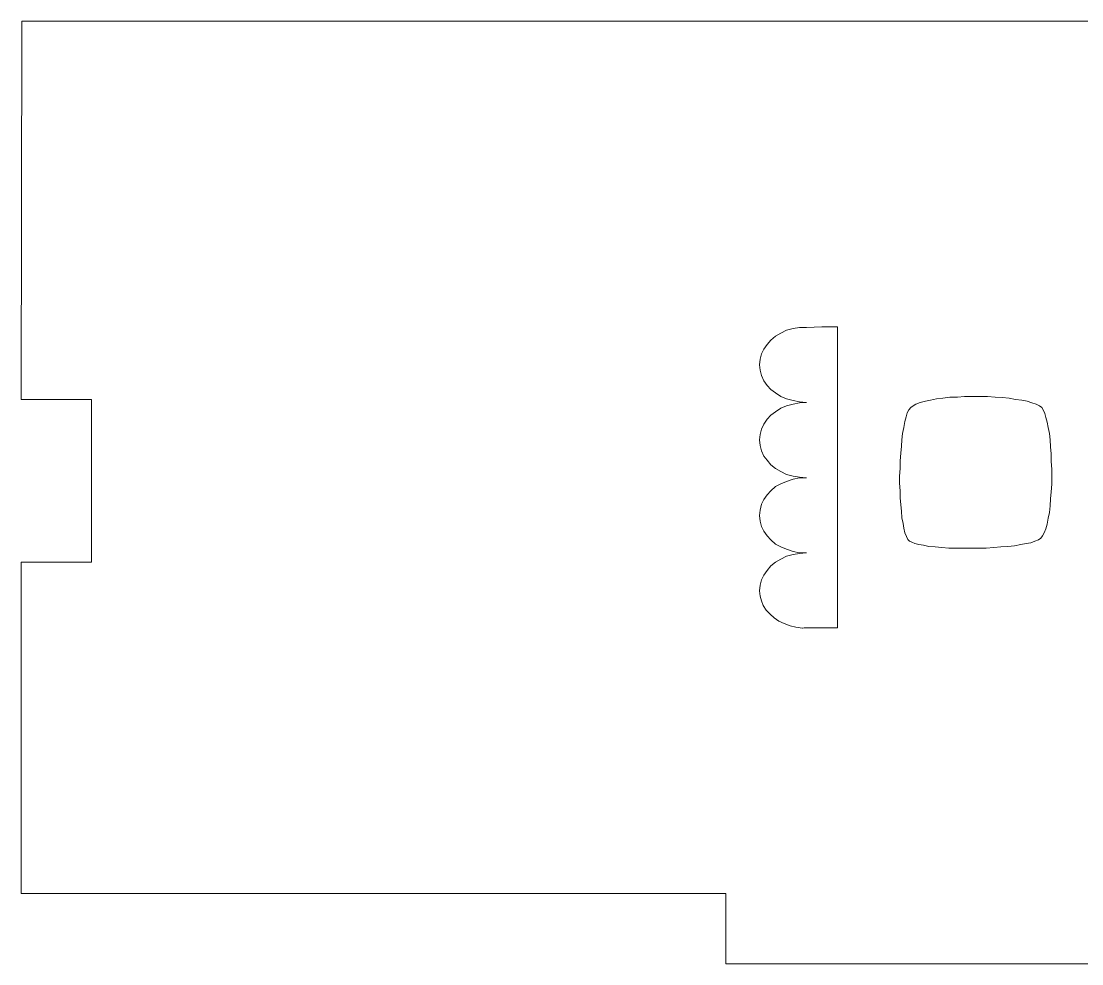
# Model space of a CAD drawing. Header units: centimetres. Extents: x -23.7 to 23.7, y -11.9 to 11.9.
# Drawn here: x 11.5 to 17.59, y -5.29 to 0.12 of the extents above; entities that cross this region are included whole.
import ezdxf

# ---------------------------------------------------------------- set-up
doc = ezdxf.new("R2010")
doc.units = ezdxf.units.CM
doc.header["$MEASUREMENT"] = 0
doc.layers.add('layer 1', color=7, linetype='Continuous')

msp = doc.modelspace()

# ---------------------------------------------------------------- linework, layer by layer
at = {"layer": 'layer 1', "color": 250, "lineweight": 9}
for points, knots in [([(19.57814, -4.89076), (19.57814, -4.89076), (19.57814, -5.29412), (19.57814, -5.29412), (19.57814, -5.29412), (19.57814, -5.29412), (15.54454, -5.29412), (15.54454, -5.29412), (15.54454, -5.29412), (15.54454, -5.29412), (15.54454, -4.89076), (15.54454, -4.89076), (15.54454, -4.89076), (15.54454, -4.89076), (11.50084, -4.89076), (11.50084, -4.89076), (11.50084, -4.89076), (11.50084, -4.89076), (11.50084, -2.98825), (11.50084, -2.98825), (11.50084, -2.98825), (11.50084, -2.98825), (11.9042, -2.98825), (11.9042, -2.98825), (11.9042, -2.98825), (11.9042, -2.98825), (11.9042, -2.0538), (11.9042, -2.0538), (11.9042, -2.0538), (11.9042, -2.0538), (11.50084, -2.0538), (11.50084, -2.0538), (11.50084, -2.0538), (11.50084, -2.0538), (11.5042, 0.11765), (11.5042, 0.11765), (11.5042, 0.11765), (11.5042, 0.11765), (23.60168, 0.11765), (23.60168, 0.11765), (23.60168, 0.11765), (23.60168, 0.11765), (23.59832, -2.0538), (23.59832, -2.0538), (23.59832, -2.0538), (23.59832, -2.0538), (23.19494, -2.0538), (23.19494, -2.0538), (23.19494, -2.0538), (23.19494, -2.0538), (23.19494, -2.98489), (23.19494, -2.98489), (23.19494, -2.98489), (23.19494, -2.98489), (23.59832, -2.98825), (23.59832, -2.98825), (23.59832, -2.98825), (23.59832, -2.98825), (23.59832, -4.89076), (23.59832, -4.89076), (23.59832, -4.89076), (23.59832, -4.89076), (19.57814, -4.89076), (19.57814, -4.89076)], [0, 0, 0, 0, 0.0588235, 0.0588235, 0.0588235, 0.0588235, 0.1176471, 0.1176471, 0.1176471, 0.1176471, 0.1764706, 0.1764706, 0.1764706, 0.1764706, 0.2352941, 0.2352941, 0.2352941, 0.2352941, 0.2941176, 0.2941176, 0.2941176, 0.2941176, 0.3529412, 0.3529412, 0.3529412, 0.3529412, 0.4117647, 0.4117647, 0.4117647, 0.4117647, 0.4705882, 0.4705882, 0.4705882, 0.4705882, 0.5294118, 0.5294118, 0.5294118, 0.5294118, 0.5882353, 0.5882353, 0.5882353, 0.5882353, 0.6470588, 0.6470588, 0.6470588, 0.6470588, 0.7058824, 0.7058824, 0.7058824, 0.7058824, 0.7647059, 0.7647059, 0.7647059, 0.7647059, 0.8235294, 0.8235294, 0.8235294, 0.8235294, 0.8823529, 0.8823529, 0.8823529, 0.8823529, 1, 1, 1, 1]), ([(16.18655, -1.63697), (16.18655, -1.63697), (16.18655, -3.36471), (16.18655, -3.36471), (16.18655, -3.36471), (16.18655, -3.36471), (15.99496, -3.36471), (15.99496, -3.36471), (15.99496, -3.36471), (15.99496, -3.36471), (15.99496, -3.36471), (15.99496, -3.36471), (15.99496, -3.36471), (15.99496, -3.36471), (15.98823, -3.36807), (15.98823, -3.36807), (15.98823, -3.36807), (15.98823, -3.36807), (15.98487, -3.36807), (15.98487, -3.36807), (15.98487, -3.36807), (15.98487, -3.36807), (15.98487, -3.36807), (15.98487, -3.36807), (15.98487, -3.36807), (15.98487, -3.36807), (15.94788, -3.36136), (15.94788, -3.36136), (15.94788, -3.36136), (15.94788, -3.36136), (15.91428, -3.35462), (15.91428, -3.35462), (15.91428, -3.35462), (15.91428, -3.35462), (15.88067, -3.34118), (15.88067, -3.34118), (15.88067, -3.34118), (15.88067, -3.34118), (15.85042, -3.32773), (15.85042, -3.32773), (15.85042, -3.32773), (15.85042, -3.32773), (15.82353, -3.30758), (15.82353, -3.30758), (15.82353, -3.30758), (15.82353, -3.30758), (15.8, -3.2874), (15.8, -3.2874), (15.8, -3.2874), (15.8, -3.2874), (15.77647, -3.26387), (15.77647, -3.26387), (15.77647, -3.26387), (15.77647, -3.26387), (15.75966, -3.23697), (15.75966, -3.23697), (15.75966, -3.23697), (15.75966, -3.23697), (15.74958, -3.21008), (15.74958, -3.21008), (15.74958, -3.21008), (15.74958, -3.21008), (15.74286, -3.18319), (15.74286, -3.18319), (15.74286, -3.18319), (15.74286, -3.18319), (15.73949, -3.15294), (15.73949, -3.15294), (15.73949, -3.15294), (15.73949, -3.15294), (15.73949, -3.15294), (15.73949, -3.15294), (15.73949, -3.15294), (15.73949, -3.15294), (15.74286, -3.11934), (15.74286, -3.11934), (15.74286, -3.11934), (15.74286, -3.11934), (15.74958, -3.08909), (15.74958, -3.08909), (15.74958, -3.08909), (15.74958, -3.08909), (15.76302, -3.0622), (15.76302, -3.0622), (15.76302, -3.0622), (15.76302, -3.0622), (15.78319, -3.03531), (15.78319, -3.03531), (15.78319, -3.03531), (15.78319, -3.03531), (15.80336, -3.00842), (15.80336, -3.00842), (15.80336, -3.00842), (15.80336, -3.00842), (15.83024, -2.98825), (15.83024, -2.98825), (15.83024, -2.98825), (15.83024, -2.98825), (15.8605, -2.97143), (15.8605, -2.97143), (15.8605, -2.97143), (15.8605, -2.97143), (15.89412, -2.95462), (15.89412, -2.95462), (15.89412, -2.95462), (15.89412, -2.95462), (15.93109, -2.94454), (15.93109, -2.94454), (15.93109, -2.94454), (15.93109, -2.94454), (15.96807, -2.93782), (15.96807, -2.93782), (15.96807, -2.93782), (15.96807, -2.93782), (16.0084, -2.93447), (16.0084, -2.93447), (16.0084, -2.93447), (16.0084, -2.93447), (16.0084, -2.93447), (16.0084, -2.93447), (16.0084, -2.93447), (16.0084, -2.93447), (15.96807, -2.93447), (15.96807, -2.93447), (15.96807, -2.93447), (15.96807, -2.93447), (15.93109, -2.92773), (15.93109, -2.92773), (15.93109, -2.92773), (15.93109, -2.92773), (15.89412, -2.91429), (15.89412, -2.91429), (15.89412, -2.91429), (15.89412, -2.91429), (15.8605, -2.90084), (15.8605, -2.90084), (15.8605, -2.90084), (15.8605, -2.90084), (15.83024, -2.88405), (15.83024, -2.88405), (15.83024, -2.88405), (15.83024, -2.88405), (15.80336, -2.8605), (15.80336, -2.8605), (15.80336, -2.8605), (15.80336, -2.8605), (15.78319, -2.83697), (15.78319, -2.83697), (15.78319, -2.83697), (15.78319, -2.83697), (15.76302, -2.81008), (15.76302, -2.81008), (15.76302, -2.81008), (15.76302, -2.81008), (15.74958, -2.78319), (15.74958, -2.78319), (15.74958, -2.78319), (15.74958, -2.78319), (15.74286, -2.75294), (15.74286, -2.75294), (15.74286, -2.75294), (15.74286, -2.75294), (15.73949, -2.71934), (15.73949, -2.71934), (15.73949, -2.71934), (15.73949, -2.71934), (15.73949, -2.71934), (15.73949, -2.71934), (15.73949, -2.71934), (15.73949, -2.71934), (15.74286, -2.68909), (15.74286, -2.68909), (15.74286, -2.68909), (15.74286, -2.68909), (15.74958, -2.65546), (15.74958, -2.65546), (15.74958, -2.65546), (15.74958, -2.65546), (15.76302, -2.62857), (15.76302, -2.62857), (15.76302, -2.62857), (15.76302, -2.62857), (15.78319, -2.60168), (15.78319, -2.60168), (15.78319, -2.60168), (15.78319, -2.60168), (15.80336, -2.57815), (15.80336, -2.57815), (15.80336, -2.57815), (15.80336, -2.57815), (15.83024, -2.55464), (15.83024, -2.55464), (15.83024, -2.55464), (15.83024, -2.55464), (15.8605, -2.53782), (15.8605, -2.53782), (15.8605, -2.53782), (15.8605, -2.53782), (15.89412, -2.52437), (15.89412, -2.52437), (15.89412, -2.52437), (15.89412, -2.52437), (15.93109, -2.51092), (15.93109, -2.51092), (15.93109, -2.51092), (15.93109, -2.51092), (15.96807, -2.50422), (15.96807, -2.50422), (15.96807, -2.50422), (15.96807, -2.50422), (16.0084, -2.50422), (16.0084, -2.50422), (16.0084, -2.50422), (16.0084, -2.50422), (16.0084, -2.50422), (16.0084, -2.50422), (16.0084, -2.50422), (16.0084, -2.50422), (15.96807, -2.50084), (15.96807, -2.50084), (15.96807, -2.50084), (15.96807, -2.50084), (15.93109, -2.49412), (15.93109, -2.49412), (15.93109, -2.49412), (15.93109, -2.49412), (15.89412, -2.48405), (15.89412, -2.48405), (15.89412, -2.48405), (15.89412, -2.48405), (15.8605, -2.46723), (15.8605, -2.46723), (15.8605, -2.46723), (15.8605, -2.46723), (15.83024, -2.45043), (15.83024, -2.45043), (15.83024, -2.45043), (15.83024, -2.45043), (15.80336, -2.43027), (15.80336, -2.43027), (15.80336, -2.43027), (15.80336, -2.43027), (15.78319, -2.40337), (15.78319, -2.40337), (15.78319, -2.40337), (15.78319, -2.40337), (15.76302, -2.37983), (15.76302, -2.37983), (15.76302, -2.37983), (15.76302, -2.37983), (15.74958, -2.34959), (15.74958, -2.34959), (15.74958, -2.34959), (15.74958, -2.34959), (15.74286, -2.31934), (15.74286, -2.31934), (15.74286, -2.31934), (15.74286, -2.31934), (15.73949, -2.28571), (15.73949, -2.28571), (15.73949, -2.28571), (15.73949, -2.28571), (15.73949, -2.28571), (15.73949, -2.28571), (15.73949, -2.28571), (15.73949, -2.28571), (15.74286, -2.25546), (15.74286, -2.25546), (15.74286, -2.25546), (15.74286, -2.25546), (15.74958, -2.22521), (15.74958, -2.22521), (15.74958, -2.22521), (15.74958, -2.22521), (15.76302, -2.19496), (15.76302, -2.19496), (15.76302, -2.19496), (15.76302, -2.19496), (15.78319, -2.16807), (15.78319, -2.16807), (15.78319, -2.16807), (15.78319, -2.16807), (15.80336, -2.14454), (15.80336, -2.14454), (15.80336, -2.14454), (15.80336, -2.14454), (15.83024, -2.12437), (15.83024, -2.12437), (15.83024, -2.12437), (15.83024, -2.12437), (15.8605, -2.10422), (15.8605, -2.10422), (15.8605, -2.10422), (15.8605, -2.10422), (15.89412, -2.09076), (15.89412, -2.09076), (15.89412, -2.09076), (15.89412, -2.09076), (15.93109, -2.08069), (15.93109, -2.08069), (15.93109, -2.08069), (15.93109, -2.08069), (15.96807, -2.07395), (15.96807, -2.07395), (15.96807, -2.07395), (15.96807, -2.07395), (16.0084, -2.07059), (16.0084, -2.07059), (16.0084, -2.07059), (16.0084, -2.07059), (16.0084, -2.07059), (16.0084, -2.07059), (16.0084, -2.07059), (16.0084, -2.07059), (15.96807, -2.06723), (15.96807, -2.06723), (15.96807, -2.06723), (15.96807, -2.06723), (15.93109, -2.0605), (15.93109, -2.0605), (15.93109, -2.0605), (15.93109, -2.0605), (15.89412, -2.05043), (15.89412, -2.05043), (15.89412, -2.05043), (15.89412, -2.05043), (15.8605, -2.03697), (15.8605, -2.03697), (15.8605, -2.03697), (15.8605, -2.03697), (15.83024, -2.01681), (15.83024, -2.01681), (15.83024, -2.01681), (15.83024, -2.01681), (15.80336, -1.99665), (15.80336, -1.99665), (15.80336, -1.99665), (15.80336, -1.99665), (15.78319, -1.97312), (15.78319, -1.97312), (15.78319, -1.97312), (15.78319, -1.97312), (15.76302, -1.94623), (15.76302, -1.94623), (15.76302, -1.94623), (15.76302, -1.94623), (15.74958, -1.91598), (15.74958, -1.91598), (15.74958, -1.91598), (15.74958, -1.91598), (15.74286, -1.88571), (15.74286, -1.88571), (15.74286, -1.88571), (15.74286, -1.88571), (15.73949, -1.85546), (15.73949, -1.85546), (15.73949, -1.85546), (15.73949, -1.85546), (15.73949, -1.85546), (15.73949, -1.85546), (15.73949, -1.85546), (15.73949, -1.85546), (15.74286, -1.82185), (15.74286, -1.82185), (15.74286, -1.82185), (15.74286, -1.82185), (15.74958, -1.7916), (15.74958, -1.7916), (15.74958, -1.7916), (15.74958, -1.7916), (15.76302, -1.76471), (15.76302, -1.76471), (15.76302, -1.76471), (15.76302, -1.76471), (15.78319, -1.73782), (15.78319, -1.73782), (15.78319, -1.73782), (15.78319, -1.73782), (15.80336, -1.71429), (15.80336, -1.71429), (15.80336, -1.71429), (15.80336, -1.71429), (15.83024, -1.69076), (15.83024, -1.69076), (15.83024, -1.69076), (15.83024, -1.69076), (15.8605, -1.67395), (15.8605, -1.67395), (15.8605, -1.67395), (15.8605, -1.67395), (15.89412, -1.65714), (15.89412, -1.65714), (15.89412, -1.65714), (15.89412, -1.65714), (15.93109, -1.64706), (15.93109, -1.64706), (15.93109, -1.64706), (15.93109, -1.64706), (15.96807, -1.64034), (15.96807, -1.64034), (15.96807, -1.64034), (15.96807, -1.64034), (16.0084, -1.64034), (16.0084, -1.64034), (16.0084, -1.64034), (16.0084, -1.64034), (16.0084, -1.64034), (16.0084, -1.64034), (16.0084, -1.64034), (16.0084, -1.64034), (16.0958, -1.63697), (16.0958, -1.63697), (16.0958, -1.63697), (16.0958, -1.63697), (16.18655, -1.63697), (16.18655, -1.63697)], [0, 0, 0, 0, 0.0095238, 0.0095238, 0.0095238, 0.0095238, 0.0190476, 0.0190476, 0.0190476, 0.0190476, 0.0285714, 0.0285714, 0.0285714, 0.0285714, 0.0380952, 0.0380952, 0.0380952, 0.0380952, 0.047619, 0.047619, 0.047619, 0.047619, 0.0571429, 0.0571429, 0.0571429, 0.0571429, 0.0666667, 0.0666667, 0.0666667, 0.0666667, 0.0761905, 0.0761905, 0.0761905, 0.0761905, 0.0857143, 0.0857143, 0.0857143, 0.0857143, 0.0952381, 0.0952381, 0.0952381, 0.0952381, 0.1047619, 0.1047619, 0.1047619, 0.1047619, 0.1142857, 0.1142857, 0.1142857, 0.1142857, 0.1238095, 0.1238095, 0.1238095, 0.1238095, 0.1333333, 0.1333333, 0.1333333, 0.1333333, 0.1428571, 0.1428571, 0.1428571, 0.1428571, 0.152381, 0.152381, 0.152381, 0.152381, 0.1619048, 0.1619048, 0.1619048, 0.1619048, 0.1714286, 0.1714286, 0.1714286, 0.1714286, 0.1809524, 0.1809524, 0.1809524, 0.1809524, 0.1904762, 0.1904762, 0.1904762, 0.1904762, 0.2, 0.2, 0.2, 0.2, 0.2095238, 0.2095238, 0.2095238, 0.2095238, 0.2190476, 0.2190476, 0.2190476, 0.2190476, 0.2285714, 0.2285714, 0.2285714, 0.2285714, 0.2380952, 0.2380952, 0.2380952, 0.2380952, 0.247619, 0.247619, 0.247619, 0.247619, 0.2571429, 0.2571429, 0.2571429, 0.2571429, 0.2666667, 0.2666667, 0.2666667, 0.2666667, 0.2761905, 0.2761905, 0.2761905, 0.2761905, 0.2857143, 0.2857143, 0.2857143, 0.2857143, 0.2952381, 0.2952381, 0.2952381, 0.2952381, 0.3047619, 0.3047619, 0.3047619, 0.3047619, 0.3142857, 0.3142857, 0.3142857, 0.3142857, 0.3238095, 0.3238095, 0.3238095, 0.3238095, 0.3333333, 0.3333333, 0.3333333, 0.3333333, 0.3428571, 0.3428571, 0.3428571, 0.3428571, 0.352381, 0.352381, 0.352381, 0.352381, 0.3619048, 0.3619048, 0.3619048, 0.3619048, 0.3714286, 0.3714286, 0.3714286, 0.3714286, 0.3809524, 0.3809524, 0.3809524, 0.3809524, 0.3904762, 0.3904762, 0.3904762, 0.3904762, 0.4, 0.4, 0.4, 0.4, 0.4095238, 0.4095238, 0.4095238, 0.4095238, 0.4190476, 0.4190476, 0.4190476, 0.4190476, 0.4285714, 0.4285714, 0.4285714, 0.4285714, 0.4380952, 0.4380952, 0.4380952, 0.4380952, 0.447619, 0.447619, 0.447619, 0.447619, 0.4571429, 0.4571429, 0.4571429, 0.4571429, 0.4666667, 0.4666667, 0.4666667, 0.4666667, 0.4761905, 0.4761905, 0.4761905, 0.4761905, 0.4857143, 0.4857143, 0.4857143, 0.4857143, 0.4952381, 0.4952381, 0.4952381, 0.4952381, 0.5047619, 0.5047619, 0.5047619, 0.5047619, 0.5142857, 0.5142857, 0.5142857, 0.5142857, 0.5238095, 0.5238095, 0.5238095, 0.5238095, 0.5333333, 0.5333333, 0.5333333, 0.5333333, 0.5428571, 0.5428571, 0.5428571, 0.5428571, 0.552381, 0.552381, 0.552381, 0.552381, 0.5619048, 0.5619048, 0.5619048, 0.5619048, 0.5714286, 0.5714286, 0.5714286, 0.5714286, 0.5809524, 0.5809524, 0.5809524, 0.5809524, 0.5904762, 0.5904762, 0.5904762, 0.5904762, 0.6, 0.6, 0.6, 0.6, 0.6095238, 0.6095238, 0.6095238, 0.6095238, 0.6190476, 0.6190476, 0.6190476, 0.6190476, 0.6285714, 0.6285714, 0.6285714, 0.6285714, 0.6380952, 0.6380952, 0.6380952, 0.6380952, 0.647619, 0.647619, 0.647619, 0.647619, 0.6571429, 0.6571429, 0.6571429, 0.6571429, 0.6666667, 0.6666667, 0.6666667, 0.6666667, 0.6761905, 0.6761905, 0.6761905, 0.6761905, 0.6857143, 0.6857143, 0.6857143, 0.6857143, 0.6952381, 0.6952381, 0.6952381, 0.6952381, 0.7047619, 0.7047619, 0.7047619, 0.7047619, 0.7142857, 0.7142857, 0.7142857, 0.7142857, 0.7238095, 0.7238095, 0.7238095, 0.7238095, 0.7333333, 0.7333333, 0.7333333, 0.7333333, 0.7428571, 0.7428571, 0.7428571, 0.7428571, 0.752381, 0.752381, 0.752381, 0.752381, 0.7619048, 0.7619048, 0.7619048, 0.7619048, 0.7714286, 0.7714286, 0.7714286, 0.7714286, 0.7809524, 0.7809524, 0.7809524, 0.7809524, 0.7904762, 0.7904762, 0.7904762, 0.7904762, 0.8, 0.8, 0.8, 0.8, 0.8095238, 0.8095238, 0.8095238, 0.8095238, 0.8190476, 0.8190476, 0.8190476, 0.8190476, 0.8285714, 0.8285714, 0.8285714, 0.8285714, 0.8380952, 0.8380952, 0.8380952, 0.8380952, 0.847619, 0.847619, 0.847619, 0.847619, 0.8571429, 0.8571429, 0.8571429, 0.8571429, 0.8666667, 0.8666667, 0.8666667, 0.8666667, 0.8761905, 0.8761905, 0.8761905, 0.8761905, 0.8857143, 0.8857143, 0.8857143, 0.8857143, 0.8952381, 0.8952381, 0.8952381, 0.8952381, 0.9047619, 0.9047619, 0.9047619, 0.9047619, 0.9142857, 0.9142857, 0.9142857, 0.9142857, 0.9238095, 0.9238095, 0.9238095, 0.9238095, 0.9333333, 0.9333333, 0.9333333, 0.9333333, 0.9428571, 0.9428571, 0.9428571, 0.9428571, 0.952381, 0.952381, 0.952381, 0.952381, 0.9619048, 0.9619048, 0.9619048, 0.9619048, 0.9714286, 0.9714286, 0.9714286, 0.9714286, 0.9809524, 0.9809524, 0.9809524, 0.9809524, 1, 1, 1, 1]), ([(16.60672, -2.10084), (16.60672, -2.10084), (16.62017, -2.09076), (16.62017, -2.09076), (16.62017, -2.09076), (16.62017, -2.09076), (16.63697, -2.08069), (16.63697, -2.08069), (16.63697, -2.08069), (16.63697, -2.08069), (16.6605, -2.07059), (16.6605, -2.07059), (16.6605, -2.07059), (16.6605, -2.07059), (16.69074, -2.06387), (16.69074, -2.06387), (16.69074, -2.06387), (16.69074, -2.06387), (16.72101, -2.05716), (16.72101, -2.05716), (16.72101, -2.05716), (16.72101, -2.05716), (16.75462, -2.05043), (16.75462, -2.05043), (16.75462, -2.05043), (16.75462, -2.05043), (16.79158, -2.04706), (16.79158, -2.04706), (16.79158, -2.04706), (16.79158, -2.04706), (16.83193, -2.04034), (16.83193, -2.04034), (16.83193, -2.04034), (16.83193, -2.04034), (16.87563, -2.04034), (16.87563, -2.04034), (16.87563, -2.04034), (16.87563, -2.04034), (16.91597, -2.03697), (16.91597, -2.03697), (16.91597, -2.03697), (16.91597, -2.03697), (16.95966, -2.03697), (16.95966, -2.03697), (16.95966, -2.03697), (16.95966, -2.03697), (17.00335, -2.03697), (17.00335, -2.03697), (17.00335, -2.03697), (17.00335, -2.03697), (17.04706, -2.03697), (17.04706, -2.03697), (17.04706, -2.03697), (17.04706, -2.03697), (17.09076, -2.04034), (17.09076, -2.04034), (17.09076, -2.04034), (17.09076, -2.04034), (17.13109, -2.0437), (17.13109, -2.0437), (17.13109, -2.0437), (17.13109, -2.0437), (17.17143, -2.04706), (17.17143, -2.04706), (17.17143, -2.04706), (17.17143, -2.04706), (17.2084, -2.0538), (17.2084, -2.0538), (17.2084, -2.0538), (17.2084, -2.0538), (17.24538, -2.05716), (17.24538, -2.05716), (17.24538, -2.05716), (17.24538, -2.05716), (17.27563, -2.06387), (17.27563, -2.06387), (17.27563, -2.06387), (17.27563, -2.06387), (17.30252, -2.07395), (17.30252, -2.07395), (17.30252, -2.07395), (17.30252, -2.07395), (17.32604, -2.08069), (17.32604, -2.08069), (17.32604, -2.08069), (17.32604, -2.08069), (17.34622, -2.09076), (17.34622, -2.09076), (17.34622, -2.09076), (17.34622, -2.09076), (17.35966, -2.10084), (17.35966, -2.10084), (17.35966, -2.10084), (17.35966, -2.10084), (17.35966, -2.10084), (17.35966, -2.10084), (17.35966, -2.10084), (17.35966, -2.10084), (17.35966, -2.10084), (17.35966, -2.10084), (17.35966, -2.10084), (17.35966, -2.10084), (17.36639, -2.11429), (17.36639, -2.11429), (17.36639, -2.11429), (17.36639, -2.11429), (17.37647, -2.13447), (17.37647, -2.13447), (17.37647, -2.13447), (17.37647, -2.13447), (17.38319, -2.158), (17.38319, -2.158), (17.38319, -2.158), (17.38319, -2.158), (17.38991, -2.18489), (17.38991, -2.18489), (17.38991, -2.18489), (17.38991, -2.18489), (17.39664, -2.21514), (17.39664, -2.21514), (17.39664, -2.21514), (17.39664, -2.21514), (17.40336, -2.24874), (17.40336, -2.24874), (17.40336, -2.24874), (17.40336, -2.24874), (17.40672, -2.28571), (17.40672, -2.28571), (17.40672, -2.28571), (17.40672, -2.28571), (17.41008, -2.32605), (17.41008, -2.32605), (17.41008, -2.32605), (17.41008, -2.32605), (17.41344, -2.36639), (17.41344, -2.36639), (17.41344, -2.36639), (17.41344, -2.36639), (17.41344, -2.41008), (17.41344, -2.41008), (17.41344, -2.41008), (17.41344, -2.41008), (17.41681, -2.4538), (17.41681, -2.4538), (17.41681, -2.4538), (17.41681, -2.4538), (17.41681, -2.49748), (17.41681, -2.49748), (17.41681, -2.49748), (17.41681, -2.49748), (17.41681, -2.54118), (17.41681, -2.54118), (17.41681, -2.54118), (17.41681, -2.54118), (17.41344, -2.58489), (17.41344, -2.58489), (17.41344, -2.58489), (17.41344, -2.58489), (17.41008, -2.62521), (17.41008, -2.62521), (17.41008, -2.62521), (17.41008, -2.62521), (17.40672, -2.66556), (17.40672, -2.66556), (17.40672, -2.66556), (17.40672, -2.66556), (17.40336, -2.70252), (17.40336, -2.70252), (17.40336, -2.70252), (17.40336, -2.70252), (17.39664, -2.73613), (17.39664, -2.73613), (17.39664, -2.73613), (17.39664, -2.73613), (17.38991, -2.76976), (17.38991, -2.76976), (17.38991, -2.76976), (17.38991, -2.76976), (17.38319, -2.79665), (17.38319, -2.79665), (17.38319, -2.79665), (17.38319, -2.79665), (17.37311, -2.82017), (17.37311, -2.82017), (17.37311, -2.82017), (17.37311, -2.82017), (17.36302, -2.83697), (17.36302, -2.83697), (17.36302, -2.83697), (17.36302, -2.83697), (17.35294, -2.85043), (17.35294, -2.85043), (17.35294, -2.85043), (17.35294, -2.85043), (17.35294, -2.85043), (17.35294, -2.85043), (17.35294, -2.85043), (17.35294, -2.85043), (17.35294, -2.85043), (17.35294, -2.85043), (17.35294, -2.85043), (17.35294, -2.85043), (17.33949, -2.8605), (17.33949, -2.8605), (17.33949, -2.8605), (17.33949, -2.8605), (17.31931, -2.86723), (17.31931, -2.86723), (17.31931, -2.86723), (17.31931, -2.86723), (17.2958, -2.87732), (17.2958, -2.87732), (17.2958, -2.87732), (17.2958, -2.87732), (17.26891, -2.88069), (17.26891, -2.88069), (17.26891, -2.88069), (17.26891, -2.88069), (17.23865, -2.8874), (17.23865, -2.8874), (17.23865, -2.8874), (17.23865, -2.8874), (17.20168, -2.89412), (17.20168, -2.89412), (17.20168, -2.89412), (17.20168, -2.89412), (17.1647, -2.89748), (17.1647, -2.89748), (17.1647, -2.89748), (17.1647, -2.89748), (17.12436, -2.90084), (17.12436, -2.90084), (17.12436, -2.90084), (17.12436, -2.90084), (17.08403, -2.90422), (17.08403, -2.90422), (17.08403, -2.90422), (17.08403, -2.90422), (17.04034, -2.90758), (17.04034, -2.90758), (17.04034, -2.90758), (17.04034, -2.90758), (16.99664, -2.90758), (16.99664, -2.90758), (16.99664, -2.90758), (16.99664, -2.90758), (16.95294, -2.90758), (16.95294, -2.90758), (16.95294, -2.90758), (16.95294, -2.90758), (16.90923, -2.90758), (16.90923, -2.90758), (16.90923, -2.90758), (16.90923, -2.90758), (16.86555, -2.90758), (16.86555, -2.90758), (16.86555, -2.90758), (16.86555, -2.90758), (16.82521, -2.90758), (16.82521, -2.90758), (16.82521, -2.90758), (16.82521, -2.90758), (16.78487, -2.90422), (16.78487, -2.90422), (16.78487, -2.90422), (16.78487, -2.90422), (16.7479, -2.90084), (16.7479, -2.90084), (16.7479, -2.90084), (16.7479, -2.90084), (16.71092, -2.89748), (16.71092, -2.89748), (16.71092, -2.89748), (16.71092, -2.89748), (16.68066, -2.89076), (16.68066, -2.89076), (16.68066, -2.89076), (16.68066, -2.89076), (16.65378, -2.8874), (16.65378, -2.8874), (16.65378, -2.8874), (16.65378, -2.8874), (16.63025, -2.88069), (16.63025, -2.88069), (16.63025, -2.88069), (16.63025, -2.88069), (16.61344, -2.87395), (16.61344, -2.87395), (16.61344, -2.87395), (16.61344, -2.87395), (16.6, -2.86723), (16.6, -2.86723), (16.6, -2.86723), (16.6, -2.86723), (16.6, -2.86723), (16.6, -2.86723), (16.6, -2.86723), (16.6, -2.86723), (16.6, -2.86723), (16.6, -2.86723), (16.6, -2.86723), (16.6, -2.86723), (16.5899, -2.85716), (16.5899, -2.85716), (16.5899, -2.85716), (16.5899, -2.85716), (16.58318, -2.84034), (16.58318, -2.84034), (16.58318, -2.84034), (16.58318, -2.84034), (16.57309, -2.82017), (16.57309, -2.82017), (16.57309, -2.82017), (16.57309, -2.82017), (16.56639, -2.79328), (16.56639, -2.79328), (16.56639, -2.79328), (16.56639, -2.79328), (16.56302, -2.76639), (16.56302, -2.76639), (16.56302, -2.76639), (16.56302, -2.76639), (16.5563, -2.73277), (16.5563, -2.73277), (16.5563, -2.73277), (16.5563, -2.73277), (16.55294, -2.69581), (16.55294, -2.69581), (16.55294, -2.69581), (16.55294, -2.69581), (16.54958, -2.65882), (16.54958, -2.65882), (16.54958, -2.65882), (16.54958, -2.65882), (16.54622, -2.61849), (16.54622, -2.61849), (16.54622, -2.61849), (16.54622, -2.61849), (16.54622, -2.57815), (16.54622, -2.57815), (16.54622, -2.57815), (16.54622, -2.57815), (16.54286, -2.53447), (16.54286, -2.53447), (16.54286, -2.53447), (16.54286, -2.53447), (16.54286, -2.49412), (16.54286, -2.49412), (16.54286, -2.49412), (16.54286, -2.49412), (16.54622, -2.45043), (16.54622, -2.45043), (16.54622, -2.45043), (16.54622, -2.45043), (16.54622, -2.40672), (16.54622, -2.40672), (16.54622, -2.40672), (16.54622, -2.40672), (16.54958, -2.36303), (16.54958, -2.36303), (16.54958, -2.36303), (16.54958, -2.36303), (16.55294, -2.3227), (16.55294, -2.3227), (16.55294, -2.3227), (16.55294, -2.3227), (16.5563, -2.28571), (16.5563, -2.28571), (16.5563, -2.28571), (16.5563, -2.28571), (16.55966, -2.24874), (16.55966, -2.24874), (16.55966, -2.24874), (16.55966, -2.24874), (16.56639, -2.21514), (16.56639, -2.21514), (16.56639, -2.21514), (16.56639, -2.21514), (16.57309, -2.18153), (16.57309, -2.18153), (16.57309, -2.18153), (16.57309, -2.18153), (16.57982, -2.15464), (16.57982, -2.15464), (16.57982, -2.15464), (16.57982, -2.15464), (16.58654, -2.13111), (16.58654, -2.13111), (16.58654, -2.13111), (16.58654, -2.13111), (16.59664, -2.11429), (16.59664, -2.11429), (16.59664, -2.11429), (16.59664, -2.11429), (16.60672, -2.10084), (16.60672, -2.10084), (16.60672, -2.10084), (16.60672, -2.10084), (16.60672, -2.10084), (16.60672, -2.10084)], [0, 0, 0, 0, 0.009901, 0.009901, 0.009901, 0.009901, 0.019802, 0.019802, 0.019802, 0.019802, 0.029703, 0.029703, 0.029703, 0.029703, 0.039604, 0.039604, 0.039604, 0.039604, 0.049505, 0.049505, 0.049505, 0.049505, 0.0594059, 0.0594059, 0.0594059, 0.0594059, 0.0693069, 0.0693069, 0.0693069, 0.0693069, 0.0792079, 0.0792079, 0.0792079, 0.0792079, 0.0891089, 0.0891089, 0.0891089, 0.0891089, 0.0990099, 0.0990099, 0.0990099, 0.0990099, 0.1089109, 0.1089109, 0.1089109, 0.1089109, 0.1188119, 0.1188119, 0.1188119, 0.1188119, 0.1287129, 0.1287129, 0.1287129, 0.1287129, 0.1386139, 0.1386139, 0.1386139, 0.1386139, 0.1485149, 0.1485149, 0.1485149, 0.1485149, 0.1584158, 0.1584158, 0.1584158, 0.1584158, 0.1683168, 0.1683168, 0.1683168, 0.1683168, 0.1782178, 0.1782178, 0.1782178, 0.1782178, 0.1881188, 0.1881188, 0.1881188, 0.1881188, 0.1980198, 0.1980198, 0.1980198, 0.1980198, 0.2079208, 0.2079208, 0.2079208, 0.2079208, 0.2178218, 0.2178218, 0.2178218, 0.2178218, 0.2277228, 0.2277228, 0.2277228, 0.2277228, 0.2376238, 0.2376238, 0.2376238, 0.2376238, 0.2475248, 0.2475248, 0.2475248, 0.2475248, 0.2574257, 0.2574257, 0.2574257, 0.2574257, 0.2673267, 0.2673267, 0.2673267, 0.2673267, 0.2772277, 0.2772277, 0.2772277, 0.2772277, 0.2871287, 0.2871287, 0.2871287, 0.2871287, 0.2970297, 0.2970297, 0.2970297, 0.2970297, 0.3069307, 0.3069307, 0.3069307, 0.3069307, 0.3168317, 0.3168317, 0.3168317, 0.3168317, 0.3267327, 0.3267327, 0.3267327, 0.3267327, 0.3366337, 0.3366337, 0.3366337, 0.3366337, 0.3465347, 0.3465347, 0.3465347, 0.3465347, 0.3564356, 0.3564356, 0.3564356, 0.3564356, 0.3663366, 0.3663366, 0.3663366, 0.3663366, 0.3762376, 0.3762376, 0.3762376, 0.3762376, 0.3861386, 0.3861386, 0.3861386, 0.3861386, 0.3960396, 0.3960396, 0.3960396, 0.3960396, 0.4059406, 0.4059406, 0.4059406, 0.4059406, 0.4158416, 0.4158416, 0.4158416, 0.4158416, 0.4257426, 0.4257426, 0.4257426, 0.4257426, 0.4356436, 0.4356436, 0.4356436, 0.4356436, 0.4455446, 0.4455446, 0.4455446, 0.4455446, 0.4554455, 0.4554455, 0.4554455, 0.4554455, 0.4653465, 0.4653465, 0.4653465, 0.4653465, 0.4752475, 0.4752475, 0.4752475, 0.4752475, 0.4851485, 0.4851485, 0.4851485, 0.4851485, 0.4950495, 0.4950495, 0.4950495, 0.4950495, 0.5049505, 0.5049505, 0.5049505, 0.5049505, 0.5148515, 0.5148515, 0.5148515, 0.5148515, 0.5247525, 0.5247525, 0.5247525, 0.5247525, 0.5346535, 0.5346535, 0.5346535, 0.5346535, 0.5445545, 0.5445545, 0.5445545, 0.5445545, 0.5544554, 0.5544554, 0.5544554, 0.5544554, 0.5643564, 0.5643564, 0.5643564, 0.5643564, 0.5742574, 0.5742574, 0.5742574, 0.5742574, 0.5841584, 0.5841584, 0.5841584, 0.5841584, 0.5940594, 0.5940594, 0.5940594, 0.5940594, 0.6039604, 0.6039604, 0.6039604, 0.6039604, 0.6138614, 0.6138614, 0.6138614, 0.6138614, 0.6237624, 0.6237624, 0.6237624, 0.6237624, 0.6336634, 0.6336634, 0.6336634, 0.6336634, 0.6435644, 0.6435644, 0.6435644, 0.6435644, 0.6534653, 0.6534653, 0.6534653, 0.6534653, 0.6633663, 0.6633663, 0.6633663, 0.6633663, 0.6732673, 0.6732673, 0.6732673, 0.6732673, 0.6831683, 0.6831683, 0.6831683, 0.6831683, 0.6930693, 0.6930693, 0.6930693, 0.6930693, 0.7029703, 0.7029703, 0.7029703, 0.7029703, 0.7128713, 0.7128713, 0.7128713, 0.7128713, 0.7227723, 0.7227723, 0.7227723, 0.7227723, 0.7326733, 0.7326733, 0.7326733, 0.7326733, 0.7425743, 0.7425743, 0.7425743, 0.7425743, 0.7524752, 0.7524752, 0.7524752, 0.7524752, 0.7623762, 0.7623762, 0.7623762, 0.7623762, 0.7722772, 0.7722772, 0.7722772, 0.7722772, 0.7821782, 0.7821782, 0.7821782, 0.7821782, 0.7920792, 0.7920792, 0.7920792, 0.7920792, 0.8019802, 0.8019802, 0.8019802, 0.8019802, 0.8118812, 0.8118812, 0.8118812, 0.8118812, 0.8217822, 0.8217822, 0.8217822, 0.8217822, 0.8316832, 0.8316832, 0.8316832, 0.8316832, 0.8415842, 0.8415842, 0.8415842, 0.8415842, 0.8514851, 0.8514851, 0.8514851, 0.8514851, 0.8613861, 0.8613861, 0.8613861, 0.8613861, 0.8712871, 0.8712871, 0.8712871, 0.8712871, 0.8811881, 0.8811881, 0.8811881, 0.8811881, 0.8910891, 0.8910891, 0.8910891, 0.8910891, 0.9009901, 0.9009901, 0.9009901, 0.9009901, 0.9108911, 0.9108911, 0.9108911, 0.9108911, 0.9207921, 0.9207921, 0.9207921, 0.9207921, 0.9306931, 0.9306931, 0.9306931, 0.9306931, 0.9405941, 0.9405941, 0.9405941, 0.9405941, 0.950495, 0.950495, 0.950495, 0.950495, 0.960396, 0.960396, 0.960396, 0.960396, 0.970297, 0.970297, 0.970297, 0.970297, 0.980198, 0.980198, 0.980198, 0.980198, 1, 1, 1, 1])]:
    msp.add_open_spline(points, degree=3, knots=knots, dxfattribs=at)

doc.saveas('drawing.dxf')
